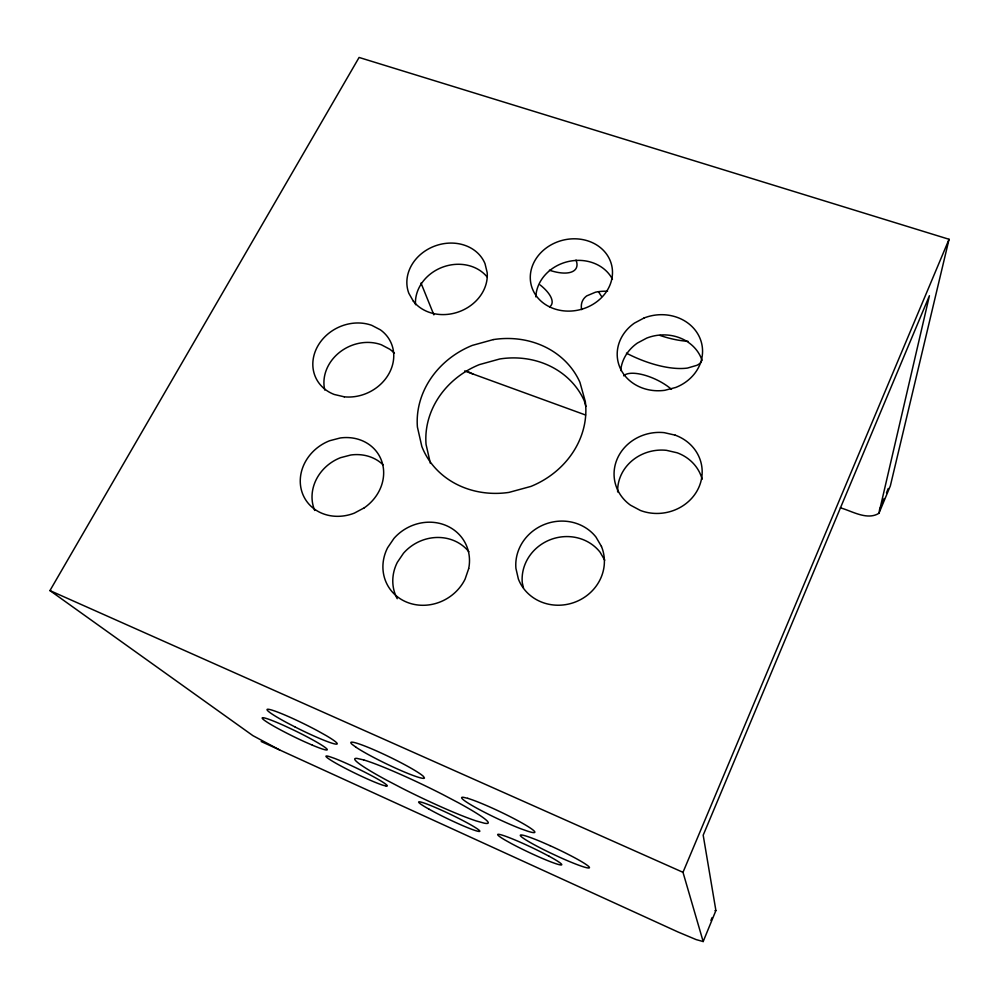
<?xml version="1.0" encoding="UTF-8"?>
<svg xmlns="http://www.w3.org/2000/svg" width="999" height="999" viewBox="0 0 999 999"><rect width="100%" height="100%" fill="white"/><g stroke="black" fill="none" stroke-linecap="round" stroke-linejoin="round"><path stroke-width="1.5" d="M840.371 507.829C851.922 510.976 867.007 520.679 878.92 513.311L929.42 295.716L703.184 835.176L715.896 910.551L703.171 941.545L696.116 939.584L677.959 931.967L261.189 741.52M279.67 749.949L252.909 735.651L49.95 590.584L359.091 57.455L949.05 239.285L890.346 485.901L878.92 513.311M710.938 920.429L712.087 917.619M879.395 510.102L881.168 505.781M882.354 502.897L884.127 498.576M886.488 492.819L888.261 488.499M703.171 941.545L682.991 872.314L949.05 239.285M714.972 910.589L715.896 910.551M464.635 370.966L585.576 415.01M49.95 590.584L682.991 872.314M604.77 560.214L600.074 552.185A43.394 40.759 -19.5 0 0 550.174 539.747A43.394 40.759 -19.5 0 0 522.265 582.679L523.464 587.849M421.004 283.042L433.866 314.86M585.864 406.443L584.34 400.961A83.092 74.725 -20 0 0 499.812 358.966L479.358 364.623A83.092 74.725 -20 0 0 426.049 444.418L429.82 460.876M430.169 462.362L430.407 463.411M540.147 284.94A32.892 13.412 28 0 1 549.949 306.618M472.827 373.938A24.938 8.704 27.8 0 1 468.294 371.765M576.011 260.09A35.202 15.372 28.2 0 1 549.425 270.205M701.31 362.113A67.108 28.272 25.7 0 1 696.94 365.297L687.524 368.057A67.108 28.272 25.7 0 1 626.435 353.171M581.63 309.615A67.108 28.272 25.7 0 1 586.775 295.866L595.416 292.232A67.108 28.272 25.7 0 1 607.554 291.233M623.701 375.824A30.907 11.976 25.1 0 1 671.503 389.348M324.775 390.06A40.422 35.177 -26.2 0 1 339.36 352.497A40.422 35.177 -26.2 0 1 381.306 344.755L389.735 349.2A40.422 35.177 -26.2 0 1 394.418 353.296M314.735 510.477A41.771 37.263 -30.9 0 1 340.509 457.692L350.849 454.995A41.771 37.263 -30.9 0 1 383.067 464.785M397.215 598.701A43.007 39.648 -31 0 1 397.327 562.337L403.471 553.259A43.007 39.648 -31 0 1 468.881 551.735M617.669 491.958A42.945 39.51 -8.7 0 1 666.433 450.324L677.135 452.784A42.945 39.51 -8.7 0 1 702.147 479.245M620.716 370.579A41.683 37.1 -9.3 0 1 637.362 343.082L646.74 338.087A41.683 37.1 -9.3 0 1 702.11 360.552M535.826 296.878A40.36 35.077 -14.1 0 1 568.194 261.551A40.36 35.077 -14.1 0 1 612.437 279.208M415.497 304.695A39.835 34.353 -20.2 0 1 441.97 267.395A39.835 34.353 -20.2 0 1 487 276.823M687.986 341.296A66.683 29.446 25.7 0 1 660.002 335.439M601.698 296.591A66.683 29.446 25.7 0 1 598.563 291.683M468.706 568.568L465.084 579.145A44.206 40.572 -30.7 0 1 406.855 602.21A44.206 40.572 -30.7 0 1 387.624 547.714L393.956 538.411A44.206 40.572 -30.7 0 1 445.467 525.249A44.206 40.572 -30.7 0 1 468.706 568.568M364.323 507.792L354.345 513.124A42.92 38.074 -30.7 0 1 302.135 492.507A42.92 38.074 -30.7 0 1 329.608 440.746L340.222 437.974A42.92 38.074 -30.7 0 1 381.755 461.276A42.92 38.074 -30.7 0 1 364.323 507.792M644.068 317.982L634.44 323.102A42.807 37.9 -9.5 0 0 620.192 368.119A42.807 37.9 -9.5 0 0 664.785 390.309L675.711 387.462A42.807 37.9 -9.5 0 0 699.525 337.237A42.807 37.9 -9.5 0 0 644.068 317.982M493.269 339.598L472.277 345.404A85.352 76.349 -20 0 0 417.407 427.035L421.828 446.453A85.352 76.349 -20 0 0 508.991 492.395L530.931 486.413A85.352 76.349 -20 0 0 585.314 401.586L579.944 382.342A85.352 76.349 -20 0 0 493.269 339.598M363.711 759.927L356.918 758.391A74.063 6.206 25.7 0 0 386.888 780.319L402.11 788.273A74.063 6.206 25.7 0 0 476.236 820.941L484.165 823.151A74.063 6.206 25.7 0 0 458.866 803.009L442.507 794.392A74.063 6.206 25.7 0 0 363.711 759.927M675.212 435.164L664.223 432.654A44.143 40.435 -9.1 0 0 617.682 457.854A44.143 40.435 -9.1 0 0 630.494 505.182L640.396 510.464A44.143 40.435 -9.1 0 0 698.588 487.924A44.143 40.435 -9.1 0 0 675.212 435.164M344.268 396.815L334.278 394.48A41.496 35.889 -26.1 0 1 317.42 346.715A41.496 35.889 -26.1 0 1 371.765 325.337L380.407 329.845A41.496 35.889 -26.1 0 1 389.198 373.214A41.496 35.889 -26.1 0 1 344.268 396.815M467.744 798.338L463.499 797.327A40.497 3.696 25.4 0 0 477.347 808.478A40.497 3.696 25.4 0 0 521.253 828.92L527.747 831.218A40.497 3.696 25.4 0 0 519.218 821.44A40.497 3.696 25.4 0 0 467.744 798.338M386.251 786.076L383.179 785.301A34.128 2.635 25.9 0 1 341.695 766.42A34.128 2.635 25.9 0 1 329.445 756.605L334.178 758.253A34.128 2.635 25.9 0 1 371.603 775.711A34.128 2.635 25.9 0 1 386.251 786.076M550.024 845.654L541.133 841.77A38.174 3.259 25.2 0 0 520.654 836.026A38.174 3.259 25.2 0 0 550.474 852.984L559.278 857.092A38.174 3.259 25.2 0 0 589.135 866.957A38.174 3.259 25.2 0 0 550.024 845.654M312.375 745.167L304.87 741.882A36.201 2.935 26.1 0 1 263.873 719.904A36.201 2.935 26.1 0 1 284.166 725.636L292.695 729.607A36.201 2.935 26.1 0 1 325.624 747.839A36.201 2.935 26.1 0 1 312.375 745.167M548.975 856.18L541.52 852.284A35.415 2.81 25.3 0 0 503.783 835.651A35.415 2.81 25.3 0 0 505.044 840.047L511.051 843.406A35.415 2.81 25.3 0 0 555.556 863.586A35.415 2.81 25.3 0 0 548.975 856.18M295.18 727.035L286.713 722.614A39.023 3.409 26.1 0 1 270.804 709.777A39.023 3.409 26.1 0 1 318.306 731.193L325.949 735.476A39.023 3.409 26.1 0 1 333.341 743.581A39.023 3.409 26.1 0 1 295.18 727.035M356.069 747.289L352.272 744.48A40.859 3.771 25.8 0 1 378.321 751.735A40.859 3.771 25.8 0 1 423.489 776.46L424.438 778.009A40.859 3.771 25.8 0 1 396.878 768.731A40.859 3.771 25.8 0 1 356.069 747.289M601.448 546.428L595.941 537.025A44.618 41.733 -19.5 0 0 544.667 524.363A44.618 41.733 -19.5 0 0 515.921 568.381L518.369 578.995A44.618 41.733 -19.5 0 0 575.499 601.947A44.618 41.733 -19.5 0 0 601.448 546.428M413.411 301.311L408.853 293.331A40.872 35.015 -20.2 0 1 434.14 246.291A40.872 35.015 -20.2 0 1 485.014 263.661L487.175 272.565A40.872 35.015 -20.2 0 1 460.015 311.376A40.872 35.015 -20.2 0 1 413.411 301.311M428.858 809.078A33.829 2.585 25.6 0 0 479.183 831.455A33.829 2.585 25.6 0 0 439.96 809.49A33.829 2.585 25.6 0 0 428.858 809.078M550.224 307.18A41.421 35.777 -14.3 0 0 612.487 273.052A41.421 35.777 -14.3 0 0 551.448 244.655A41.421 35.777 -14.3 0 0 550.224 307.18"/></g></svg>
